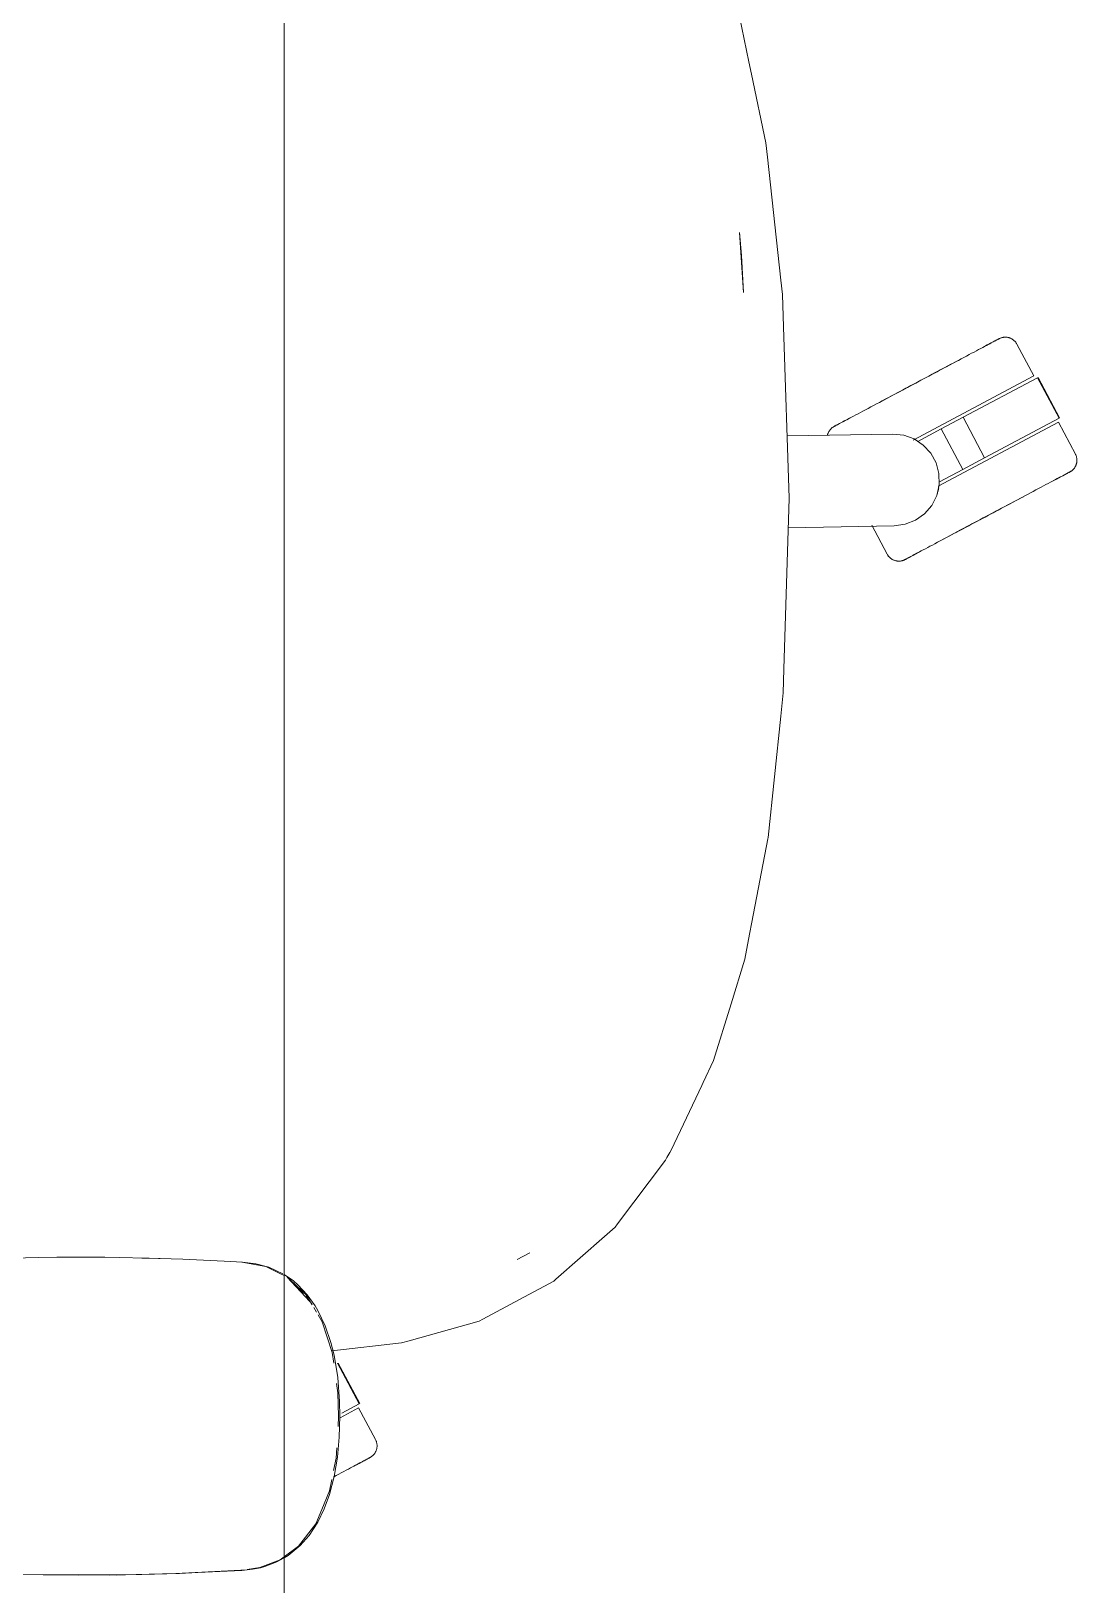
# Model space of a CAD drawing. Header units: millimetres. Extents: x 155927 to 326028, y -36033 to 97293.
# Drawn here: x 191223.3 to 191542.1, y 33234 to 33707.8 of the extents above; entities that cross this region are included whole.
import ezdxf

# ---------------------------------------------------------------- set-up
doc = ezdxf.new("R2010")
doc.units = ezdxf.units.MM
doc.header["$MEASUREMENT"] = 0
doc.layers.add('G-IMPT', color=8, linetype='CONTINUOUS', lineweight=9)
doc.layers.add('I-FURN', color=8, linetype='CONTINUOUS', lineweight=9)

msp = doc.modelspace()

# ---------------------------------------------------------------- linework, layer by layer
at = {"layer": 'G-IMPT'}
for p, q in [((191442.13, 33698.36), (191439.26, 33712.18)), ((191442.89, 33694.68), (191442.13, 33698.36)), ((191442.89, 33694.68), (191447.24, 33673.74)), ((191447.24, 33673.74), (191447.73, 33669.32)), ((191451.86, 33631.87), (191447.73, 33669.32)), ((191439.21, 33646.32), (191439.82, 33639.37)), ((191440.46, 33628.04), (191439.21, 33646.32)), ((191440.46, 33628.04), (191439.82, 33639.37)), ((191451.86, 33631.87), (191452.34, 33627.5)), ((191452.66, 33617.56), (191452.34, 33627.5)), ((191452.66, 33617.56), (191454.37, 33565.38)), ((191454.37, 33565.38), (191452.75, 33513.21)), ((191452.75, 33513.21), (191452.53, 33505.95)), ((191451.8, 33498.89), (191452.53, 33505.95)), ((191447.97, 33461.9), (191451.8, 33498.89)), ((191443.02, 33436.06), (191447.89, 33461.43)), ((191447.97, 33461.9), (191447.89, 33461.43)), ((191443.02, 33436.06), (191442.31, 33432.39)), ((191440.86, 33424.79), (191442.31, 33432.39)), ((191436.66, 33411.18), (191440.86, 33424.79)), ((191431.34, 33393.91), (191436.66, 33411.18)), ((191431.34, 33393.91), (191428.15, 33387.14)), ((191418.45, 33366.58), (191427.72, 33386.23)), ((191427.72, 33386.23), (191428.15, 33387.14)), ((191418.45, 33366.58), (191418.03, 33365.87)), ((191416.63, 33363.53), (191402.06, 33344.03)), ((191416.63, 33363.53), (191417.09, 33364.3)), ((191417.09, 33364.3), (191418.03, 33365.87)), ((191398.07, 33340.19), (191401.33, 33343.06)), ((191402.06, 33344.03), (191401.33, 33343.06)), ((191398.07, 33340.19), (191383.29, 33327.18)), ((191225.62, 33333.78), (191213.31, 33333.49)), ((191225.62, 33333.78), (191231.09, 33333.86)), ((191245.8, 33333.86), (191231.09, 33333.86)), ((191250.32, 33333.81), (191245.8, 33333.86)), ((191250.32, 33333.81), (191265.98, 33333.43)), ((191257.04, 33333.63), (191259.26, 33333.63)), ((191262.58, 33333.49), (191259.26, 33333.63)), ((191265.98, 33333.43), (191269.53, 33333.31)), ((191282.09, 33332.69), (191269.53, 33333.31)), ((191375.32, 33335.2), (191371.43, 33333.24)), ((191373.03, 33334.02), (191371.43, 33333.24)), ((191375.32, 33335.2), (191373.03, 33334.02)), ((191282.09, 33332.69), (191287.75, 33332.41)), ((191294.88, 33331.04), (191287.53, 33332.41)), ((191287.75, 33332.41), (191291.76, 33331.91)), ((191291.76, 33331.91), (191295.72, 33330.84)), ((191299.13, 33328.94), (191294.88, 33331.04)), ((191300.04, 33328.86), (191295.72, 33330.84)), ((191299.13, 33328.94), (191300.4, 33328.31)), ((191300.4, 33328.61), (191303.26, 33326.65)), ((191301.37, 33327.83), (191303.78, 33325.6)), ((191308.27, 33320.44), (191301.37, 33327.83)), ((191307.08, 33322.53), (191301.37, 33327.83)), ((191304.58, 33325.52), (191303.26, 33326.65)), ((191306.36, 33322.63), (191303.78, 33325.6)), ((191304.58, 33325.52), (191307.45, 33322.47)), ((191372.19, 33321.01), (191382.62, 33326.59)), ((191383.29, 33327.18), (191382.62, 33326.59)), ((191308.27, 33320.44), (191306.99, 33321.91)), ((191308.96, 33319.38), (191307.08, 33322.53)), ((191307.45, 33322.47), (191309.89, 33319.02)), ((191310.7, 33317.65), (191309.89, 33319.02)), ((191360.95, 33314.99), (191372.19, 33321.01)), ((191310.3, 33317.15), (191309.44, 33318.59)), ((191312.91, 33313.01), (191310.7, 33317.65)), ((191312.04, 33314.23), (191310.79, 33316.32)), ((191315.07, 33304.83), (191312.04, 33314.23)), ((191338.49, 33308.39), (191359.84, 33314.4)), ((191359.84, 33314.4), (191360.95, 33314.99)), ((191314.65, 33307.92), (191312.91, 33313.01)), ((191314.65, 33307.92), (191315.62, 33303.99)), ((191314.95, 33305.34), (191336.23, 33307.75)), ((191315.54, 33301.54), (191315.07, 33304.83)), ((191338.49, 33308.39), (191336.23, 33307.75)), ((191315.62, 33303.99), (191316.74, 33297.23)), ((191316.8, 33292.58), (191316.41, 33295.36)), ((191317.31, 33289.92), (191316.74, 33297.23)), ((191316.8, 33292.58), (191317.03, 33285.41)), ((191317.31, 33289.92), (191317.4, 33285.41)), ((191316.84, 33282.3), (191317.03, 33285.41)), ((191317.4, 33285.41), (191317.22, 33279.07)), ((191316.66, 33272.92), (191317.22, 33279.07)), ((191315.48, 33268.83), (191316.24, 33272.58)), ((191316.66, 33272.92), (191315.66, 33266.99)), ((191316.24, 33272.58), (191316.44, 33275.79)), ((191314.23, 33261.51), (191315.66, 33266.99)), ((191314.2, 33262.62), (191311.88, 33257)), ((191314.2, 33262.62), (191314.91, 33266.09)), ((191314.23, 33261.51), (191312.64, 33257.18)), ((191304.82, 33245.82), (191310.04, 33252.61)), ((191310.66, 33253.1), (191308.01, 33249.05)), ((191310.04, 33252.61), (191311.88, 33257)), ((191310.66, 33253.1), (191312.64, 33257.18)), ((191308.01, 33249.05), (191305.34, 33246.02)), ((191300.4, 33242.55), (191304.82, 33245.82)), ((191301.6, 33242.94), (191305.34, 33246.02)), ((191267.35, 33237.44), (191289.13, 33238.52)), ((191267.35, 33237.44), (191287.53, 33238.41)), ((191268.56, 33237.47), (191289.13, 33238.52)), ((191289.13, 33238.52), (191287.53, 33238.41)), ((191289.13, 33238.52), (191290.78, 33238.78)), ((191293, 33239.24), (191289.15, 33238.66)), ((191293.18, 33239.22), (191290.78, 33238.78)), ((191293, 33239.24), (191299.19, 33241.65)), ((191293.18, 33239.22), (191294.52, 33239.59)), ((191298.17, 33240.98), (191294.52, 33239.59)), ((191298.17, 33240.98), (191300.4, 33242.26)), ((191299.19, 33241.65), (191300.4, 33242.55)), ((191300.4, 33242.26), (191301.6, 33242.94)), ((191226.98, 33237.02), (191218.56, 33237.18)), ((191226.98, 33237.02), (191257, 33237.13)), ((191226.98, 33237.02), (191247.16, 33236.97)), ((191226.98, 33237.02), (191237.77, 33236.93)), ((191257, 33237.13), (191237.77, 33236.93)), ((191247.16, 33236.97), (191268.56, 33237.47)), ((191247.16, 33236.97), (191267.35, 33237.44)), ((191247.16, 33236.97), (191257, 33237.13)), ((191247.16, 33237.01), (191249.2, 33236.99)), ((191249.2, 33236.99), (191251.11, 33237.06)), ((191257, 33237.13), (191268.56, 33237.47)), ((191268.56, 33237.47), (191267.35, 33237.44))]:
    msp.add_line(p, q, dxfattribs=at)
at = {"layer": 'I-FURN'}
for p, q in [((191300.4, 34207.61), (191300.4, 32807.61)), ((191300.4, 32807.61), (191300.4, 34207.61)), ((191515.74, 33612.57), (191516.17, 33612.8)), ((191516.39, 33612.92), (191515.98, 33612.7)), ((191516.17, 33612.8), (191516.56, 33613.01)), ((191516.76, 33613.12), (191516.39, 33612.92)), ((191516.56, 33613.01), (191516.92, 33613.2)), ((191517.09, 33613.29), (191516.76, 33613.12)), ((191516.92, 33613.2), (191517.24, 33613.37)), ((191517.39, 33613.45), (191517.09, 33613.29)), ((191517.24, 33613.37), (191517.51, 33613.52)), ((191517.65, 33613.59), (191517.39, 33613.45)), ((191517.51, 33613.52), (191517.75, 33613.65)), ((191517.87, 33613.71), (191517.65, 33613.59)), ((191517.75, 33613.65), (191517.96, 33613.75)), ((191518.05, 33613.8), (191517.87, 33613.71)), ((191517.96, 33613.75), (191518.12, 33613.84)), ((191518.19, 33613.88), (191518.05, 33613.8)), ((191518.12, 33613.84), (191518.24, 33613.9)), ((191518.29, 33613.93), (191518.19, 33613.88)), ((191518.24, 33613.9), (191518.32, 33613.95)), ((191518.35, 33613.96), (191518.29, 33613.93)), ((191518.32, 33613.95), (191518.36, 33613.97)), ((191518.37, 33613.97), (191518.35, 33613.96)), ((191518.36, 33613.97), (191518.37, 33613.97)), ((191518.37, 33613.97), (191518.51, 33614.04)), ((191518.51, 33614.04), (191518.66, 33614.11)), ((191518.66, 33614.11), (191518.81, 33614.17)), ((191518.81, 33614.17), (191518.96, 33614.23)), ((191518.96, 33614.23), (191519.11, 33614.28)), ((191519.11, 33614.28), (191519.27, 33614.32)), ((191519.27, 33614.32), (191519.43, 33614.36)), ((191519.43, 33614.36), (191519.59, 33614.39)), ((191519.59, 33614.39), (191519.74, 33614.41)), ((191519.74, 33614.41), (191519.9, 33614.43)), ((191519.9, 33614.43), (191520.07, 33614.44)), ((191520.07, 33614.44), (191520.23, 33614.44)), ((191520.23, 33614.44), (191520.39, 33614.44)), ((191520.39, 33614.44), (191520.55, 33614.43)), ((191520.55, 33614.43), (191520.71, 33614.42)), ((191520.71, 33614.42), (191520.87, 33614.4)), ((191520.87, 33614.4), (191521.03, 33614.37)), ((191521.03, 33614.37), (191521.19, 33614.34)), ((191521.19, 33614.34), (191521.34, 33614.3)), ((191521.34, 33614.3), (191521.5, 33614.25)), ((191521.5, 33614.25), (191521.65, 33614.2)), ((191521.65, 33614.2), (191521.8, 33614.14)), ((191521.8, 33614.14), (191521.95, 33614.07)), ((191521.95, 33614.07), (191522.09, 33614)), ((191522.09, 33614), (191522.23, 33613.93)), ((191522.23, 33613.93), (191522.37, 33613.85)), ((191522.37, 33613.85), (191522.51, 33613.76)), ((191522.51, 33613.76), (191522.64, 33613.67)), ((191522.64, 33613.67), (191522.77, 33613.57)), ((191522.77, 33613.57), (191522.89, 33613.47)), ((191522.89, 33613.47), (191523.01, 33613.36)), ((191523.01, 33613.36), (191523.13, 33613.25)), ((191523.13, 33613.25), (191523.24, 33613.13)), ((191523.24, 33613.13), (191523.35, 33613.01)), ((191523.35, 33613.01), (191523.45, 33612.88)), ((191523.45, 33612.88), (191523.54, 33612.75)), ((191523.54, 33612.75), (191523.63, 33612.62)), ((191506.35, 33607.58), (191507.2, 33608.03)), ((191507.65, 33608.27), (191506.81, 33607.83)), ((191508.46, 33608.7), (191507.65, 33608.27)), ((191509.25, 33609.12), (191508.46, 33608.7)), ((191510.01, 33609.53), (191509.25, 33609.12)), ((191510.75, 33609.92), (191510.01, 33609.53)), ((191511.45, 33610.29), (191510.75, 33609.92)), ((191512.13, 33610.65), (191511.45, 33610.29)), ((191512.78, 33611), (191512.13, 33610.65)), ((191513.39, 33611.33), (191512.78, 33611)), ((191513.98, 33611.64), (191513.39, 33611.33)), ((191513.67, 33611.47), (191514.24, 33611.77)), ((191514.53, 33611.93), (191513.98, 33611.64)), ((191514.24, 33611.77), (191514.77, 33612.06)), ((191515.05, 33612.21), (191514.53, 33611.93)), ((191514.77, 33612.06), (191515.27, 33612.33)), ((191515.53, 33612.46), (191515.05, 33612.21)), ((191515.27, 33612.33), (191515.74, 33612.57)), ((191515.98, 33612.7), (191515.53, 33612.46)), ((191523.63, 33612.62), (191523.72, 33612.48)), ((191523.72, 33612.48), (191523.8, 33612.34)), ((191523.8, 33612.34), (191523.82, 33612.31)), ((191528.97, 33602.62), (191523.82, 33612.31)), ((191498.49, 33603.4), (191497.5, 33602.88)), ((191497.96, 33603.12), (191498.94, 33603.64)), ((191499.47, 33603.92), (191498.49, 33603.4)), ((191498.94, 33603.64), (191499.92, 33604.16)), ((191500.44, 33604.44), (191499.47, 33603.92)), ((191499.92, 33604.16), (191500.88, 33604.67)), ((191501.4, 33604.95), (191500.44, 33604.44)), ((191500.88, 33604.67), (191501.83, 33605.18)), ((191502.34, 33605.45), (191501.4, 33604.95)), ((191501.83, 33605.18), (191502.77, 33605.68)), ((191503.27, 33605.94), (191502.34, 33605.45)), ((191502.77, 33605.68), (191503.69, 33606.17)), ((191504.18, 33606.43), (191503.27, 33605.94)), ((191503.69, 33606.17), (191504.6, 33606.65)), ((191505.08, 33606.91), (191504.18, 33606.43)), ((191504.6, 33606.65), (191505.49, 33607.12)), ((191505.96, 33607.37), (191505.08, 33606.91)), ((191505.49, 33607.12), (191506.35, 33607.58)), ((191506.81, 33607.83), (191505.96, 33607.37)), ((191489.5, 33598.62), (191488.5, 33598.09)), ((191488.96, 33598.33), (191489.95, 33598.86)), ((191490.49, 33599.15), (191489.5, 33598.62)), ((191489.95, 33598.86), (191490.95, 33599.39)), ((191491.49, 33599.68), (191490.49, 33599.15)), ((191490.95, 33599.39), (191491.96, 33599.93)), ((191492.5, 33600.22), (191491.49, 33599.68)), ((191491.96, 33599.93), (191492.96, 33600.46)), ((191528.97, 33602.62), (191492.22, 33583.08)), ((191493.5, 33600.75), (191492.5, 33600.22)), ((191492.96, 33600.46), (191493.97, 33601)), ((191494.51, 33601.29), (191493.5, 33600.75)), ((191493.97, 33601), (191494.97, 33601.53)), ((191495.51, 33601.82), (191494.51, 33601.29)), ((191494.97, 33601.53), (191495.97, 33602.06)), ((191496.51, 33602.35), (191495.51, 33601.82)), ((191495.97, 33602.06), (191496.97, 33602.59)), ((191497.5, 33602.88), (191496.51, 33602.35)), ((191496.97, 33602.59), (191497.96, 33603.12)), ((191507.38, 33590.01), (191530.09, 33602.08)), ((191530.09, 33602.08), (191536.67, 33589.72)), ((191536.84, 33589.81), (191530.26, 33602.18)), ((191480.98, 33594.09), (191480.11, 33593.63)), ((191481.87, 33594.56), (191480.98, 33594.09)), ((191482.77, 33595.04), (191481.87, 33594.56)), ((191482.28, 33594.78), (191483.19, 33595.27)), ((191483.69, 33595.53), (191482.77, 33595.04)), ((191483.19, 33595.27), (191484.12, 33595.76)), ((191484.63, 33596.03), (191483.69, 33595.53)), ((191484.12, 33595.76), (191485.07, 33596.27)), ((191485.58, 33596.54), (191484.63, 33596.03)), ((191485.07, 33596.27), (191486.03, 33596.77)), ((191486.55, 33597.05), (191485.58, 33596.54)), ((191486.03, 33596.77), (191486.99, 33597.29)), ((191487.52, 33597.57), (191486.55, 33597.05)), ((191486.99, 33597.29), (191487.97, 33597.81)), ((191488.5, 33598.09), (191487.52, 33597.57)), ((191487.97, 33597.81), (191488.96, 33598.33)), ((191471.69, 33589.15), (191471.19, 33588.89)), ((191471.42, 33589.01), (191471.93, 33589.28)), ((191472.23, 33589.44), (191471.69, 33589.15)), ((191471.93, 33589.28), (191472.49, 33589.58)), ((191472.8, 33589.74), (191472.23, 33589.44)), ((191472.49, 33589.58), (191473.07, 33589.89)), ((191473.4, 33590.06), (191472.8, 33589.74)), ((191474.03, 33590.4), (191473.4, 33590.06)), ((191474.7, 33590.75), (191474.03, 33590.4)), ((191475.39, 33591.12), (191474.7, 33590.75)), ((191476.11, 33591.5), (191475.39, 33591.12)), ((191476.86, 33591.9), (191476.11, 33591.5)), ((191477.64, 33592.31), (191476.86, 33591.9)), ((191478.44, 33592.74), (191477.64, 33592.31)), ((191479.26, 33593.18), (191478.44, 33592.74)), ((191480.11, 33593.63), (191479.26, 33593.18)), ((191500.74, 33586.48), (191507.38, 33590.01)), ((191507.38, 33590.01), (191513.96, 33577.65)), ((191536.67, 33589.72), (191513.96, 33577.65)), ((191453.75, 33584.34), (191485.94, 33584.9)), ((191466.06, 33584.61), (191466.1, 33584.76)), ((191466.1, 33584.76), (191466.15, 33584.92)), ((191466.15, 33584.92), (191466.2, 33585.07)), ((191466.2, 33585.07), (191466.26, 33585.22)), ((191466.26, 33585.22), (191466.33, 33585.37)), ((191466.33, 33585.37), (191466.4, 33585.51)), ((191466.4, 33585.51), (191466.47, 33585.65)), ((191466.47, 33585.65), (191466.55, 33585.79)), ((191466.55, 33585.79), (191466.64, 33585.93)), ((191466.64, 33585.93), (191466.73, 33586.06)), ((191466.73, 33586.06), (191466.83, 33586.19)), ((191466.83, 33586.19), (191466.93, 33586.31)), ((191466.93, 33586.31), (191467.04, 33586.43)), ((191467.04, 33586.43), (191467.15, 33586.55)), ((191467.15, 33586.55), (191467.27, 33586.66)), ((191467.27, 33586.66), (191467.39, 33586.77)), ((191467.39, 33586.77), (191467.52, 33586.87)), ((191467.52, 33586.87), (191467.65, 33586.96)), ((191467.65, 33586.96), (191467.78, 33587.05)), ((191467.78, 33587.05), (191467.92, 33587.14)), ((191467.92, 33587.14), (191468.06, 33587.22)), ((191468.06, 33587.22), (191468.1, 33587.24)), ((191468.14, 33587.27), (191468.1, 33587.24)), ((191468.1, 33587.24), (191468.12, 33587.25)), ((191468.1, 33587.24), (191468.1, 33587.24)), ((191468.12, 33587.25), (191468.18, 33587.28)), ((191468.22, 33587.31), (191468.14, 33587.27)), ((191468.18, 33587.28), (191468.28, 33587.34)), ((191468.35, 33587.37), (191468.22, 33587.31)), ((191468.28, 33587.34), (191468.42, 33587.41)), ((191468.51, 33587.46), (191468.35, 33587.37)), ((191468.42, 33587.41), (191468.6, 33587.51)), ((191468.71, 33587.57), (191468.51, 33587.46)), ((191468.6, 33587.51), (191468.82, 33587.62)), ((191468.95, 33587.7), (191468.71, 33587.57)), ((191468.82, 33587.62), (191469.07, 33587.76)), ((191469.23, 33587.84), (191468.95, 33587.7)), ((191469.07, 33587.76), (191469.37, 33587.92)), ((191469.55, 33588.01), (191469.23, 33587.84)), ((191469.37, 33587.92), (191469.71, 33588.1)), ((191469.9, 33588.2), (191469.55, 33588.01)), ((191469.71, 33588.1), (191470.08, 33588.3)), ((191470.3, 33588.41), (191469.9, 33588.2)), ((191470.08, 33588.3), (191470.49, 33588.51)), ((191470.73, 33588.64), (191470.3, 33588.41)), ((191470.49, 33588.51), (191470.94, 33588.75)), ((191471.19, 33588.89), (191470.73, 33588.64)), ((191470.94, 33588.75), (191471.42, 33589.01)), ((191485.94, 33584.9), (191489.3, 33584.55)), ((191489.3, 33584.55), (191492.47, 33583.41)), ((191493.6, 33582.68), (191500.74, 33586.48)), ((191536.48, 33588.49), (191499.76, 33568.97)), ((191500.74, 33586.48), (191507.32, 33574.12)), ((191541.63, 33578.81), (191536.48, 33588.49)), ((191492.47, 33583.41), (191495.28, 33581.54)), ((191495.28, 33581.54), (191497.56, 33579.05)), ((191497.56, 33579.05), (191499.18, 33576.1)), ((191499.18, 33576.1), (191500.04, 33572.83)), ((191513.96, 33577.65), (191507.32, 33574.12)), ((191541.51, 33574.8), (191541.42, 33574.67)), ((191541.59, 33574.94), (191541.51, 33574.8)), ((191541.66, 33575.09), (191541.59, 33574.94)), ((191541.63, 33578.81), (191541.7, 33578.66)), ((191541.73, 33575.23), (191541.66, 33575.09)), ((191541.7, 33578.66), (191541.77, 33578.52)), ((191541.8, 33575.38), (191541.73, 33575.23)), ((191541.77, 33578.52), (191541.83, 33578.37)), ((191541.86, 33575.53), (191541.8, 33575.38)), ((191541.83, 33578.37), (191541.89, 33578.22)), ((191541.91, 33575.68), (191541.86, 33575.53)), ((191541.89, 33578.22), (191541.94, 33578.06)), ((191541.96, 33575.84), (191541.91, 33575.68)), ((191541.94, 33578.06), (191541.98, 33577.91)), ((191542, 33575.99), (191541.96, 33575.84)), ((191541.98, 33577.91), (191542.02, 33577.75)), ((191542.03, 33576.15), (191542, 33575.99)), ((191542.02, 33577.75), (191542.05, 33577.59)), ((191542.06, 33576.31), (191542.03, 33576.15)), ((191542.05, 33577.59), (191542.07, 33577.43)), ((191542.08, 33576.47), (191542.06, 33576.31)), ((191542.07, 33577.43), (191542.09, 33577.27)), ((191542.09, 33576.63), (191542.08, 33576.47)), ((191542.09, 33577.27), (191542.1, 33577.11)), ((191542.1, 33576.79), (191542.09, 33576.63)), ((191542.1, 33577.11), (191542.1, 33576.95)), ((191542.1, 33576.95), (191542.1, 33576.79)), ((191500.04, 33572.83), (191500.1, 33569.46)), ((191507.32, 33574.12), (191500.17, 33570.32)), ((191533.36, 33569.85), (191534.03, 33570.2)), ((191534.03, 33570.2), (191534.66, 33570.54)), ((191534.66, 33570.54), (191535.26, 33570.86)), ((191535.57, 33571.02), (191534.99, 33570.71)), ((191535.26, 33570.86), (191535.83, 33571.16)), ((191536.13, 33571.32), (191535.57, 33571.02)), ((191535.83, 33571.16), (191536.37, 33571.44)), ((191536.64, 33571.59), (191536.13, 33571.32)), ((191536.37, 33571.44), (191536.87, 33571.71)), ((191537.12, 33571.85), (191536.64, 33571.59)), ((191536.87, 33571.71), (191537.33, 33571.96)), ((191537.57, 33572.08), (191537.12, 33571.85)), ((191537.33, 33571.96), (191537.76, 33572.19)), ((191537.98, 33572.3), (191537.57, 33572.08)), ((191537.76, 33572.19), (191538.16, 33572.4)), ((191538.35, 33572.5), (191537.98, 33572.3)), ((191538.16, 33572.4), (191538.51, 33572.58)), ((191538.69, 33572.68), (191538.35, 33572.5)), ((191538.51, 33572.58), (191538.83, 33572.75)), ((191538.99, 33572.84), (191538.69, 33572.68)), ((191538.83, 33572.75), (191539.11, 33572.9)), ((191539.24, 33572.97), (191538.99, 33572.84)), ((191539.11, 33572.9), (191539.35, 33573.03)), ((191539.46, 33573.09), (191539.24, 33572.97)), ((191539.35, 33573.03), (191539.55, 33573.14)), ((191539.64, 33573.19), (191539.46, 33573.09)), ((191539.55, 33573.14), (191539.71, 33573.22)), ((191539.78, 33573.26), (191539.64, 33573.19)), ((191539.71, 33573.22), (191539.84, 33573.29)), ((191539.88, 33573.31), (191539.78, 33573.26)), ((191539.84, 33573.29), (191539.92, 33573.33)), ((191539.95, 33573.35), (191539.88, 33573.31)), ((191539.92, 33573.33), (191539.96, 33573.35)), ((191539.97, 33573.36), (191539.95, 33573.35)), ((191539.96, 33573.35), (191539.97, 33573.36)), ((191540, 33573.38), (191539.97, 33573.36)), ((191540.14, 33573.46), (191540, 33573.38)), ((191540.28, 33573.54), (191540.14, 33573.46)), ((191540.41, 33573.63), (191540.28, 33573.54)), ((191540.54, 33573.73), (191540.41, 33573.63)), ((191540.67, 33573.83), (191540.54, 33573.73)), ((191540.79, 33573.94), (191540.67, 33573.83)), ((191540.91, 33574.05), (191540.79, 33573.94)), ((191541.02, 33574.16), (191540.91, 33574.05)), ((191541.13, 33574.28), (191541.02, 33574.16)), ((191541.23, 33574.41), (191541.13, 33574.28)), ((191541.33, 33574.54), (191541.23, 33574.41)), ((191541.42, 33574.67), (191541.33, 33574.54)), ((191499.35, 33566.17), (191497.84, 33563.16)), ((191500.1, 33569.46), (191499.35, 33566.17)), ((191524.87, 33565.33), (191523.94, 33564.83)), ((191524.37, 33565.06), (191525.29, 33565.55)), ((191525.78, 33565.81), (191524.87, 33565.33)), ((191525.29, 33565.55), (191526.19, 33566.03)), ((191526.19, 33566.03), (191527.08, 33566.51)), ((191527.08, 33566.51), (191527.95, 33566.97)), ((191527.95, 33566.97), (191528.8, 33567.42)), ((191528.8, 33567.42), (191529.62, 33567.86)), ((191529.62, 33567.86), (191530.42, 33568.28)), ((191530.42, 33568.28), (191531.2, 33568.7)), ((191531.2, 33568.7), (191531.95, 33569.09)), ((191531.95, 33569.09), (191532.67, 33569.48)), ((191532.67, 33569.48), (191533.36, 33569.85)), ((191495.64, 33560.6), (191492.9, 33558.63)), ((191497.84, 33563.16), (191495.64, 33560.6)), ((191516.1, 33560.67), (191515.1, 33560.14)), ((191515.56, 33560.38), (191516.57, 33560.92)), ((191517.11, 33561.2), (191516.1, 33560.67)), ((191516.57, 33560.92), (191517.57, 33561.45)), ((191518.11, 33561.73), (191517.11, 33561.2)), ((191517.57, 33561.45), (191518.56, 33561.98)), ((191519.1, 33562.26), (191518.11, 33561.73)), ((191518.56, 33561.98), (191519.56, 33562.5)), ((191520.09, 33562.79), (191519.1, 33562.26)), ((191519.56, 33562.5), (191520.54, 33563.03)), ((191521.07, 33563.31), (191520.09, 33562.79)), ((191520.54, 33563.03), (191521.51, 33563.55)), ((191522.04, 33563.82), (191521.07, 33563.31)), ((191521.51, 33563.55), (191522.48, 33564.06)), ((191522.99, 33564.33), (191522.04, 33563.82)), ((191522.48, 33564.06), (191523.43, 33564.56)), ((191523.94, 33564.83), (191522.99, 33564.33)), ((191523.43, 33564.56), (191524.37, 33565.06)), ((191486.43, 33556.91), (191454.09, 33556.35)), ((191479.54, 33557.13), (191484.24, 33548.29)), ((191489.77, 33557.38), (191486.43, 33556.91)), ((191492.9, 33558.63), (191489.77, 33557.38)), ((191507.18, 33555.92), (191506.23, 33555.42)), ((191506.66, 33555.65), (191507.62, 33556.16)), ((191508.14, 33556.44), (191507.18, 33555.92)), ((191507.62, 33556.16), (191508.59, 33556.67)), ((191509.12, 33556.95), (191508.14, 33556.44)), ((191508.59, 33556.67), (191509.57, 33557.19)), ((191510.1, 33557.48), (191509.12, 33556.95)), ((191509.57, 33557.19), (191510.56, 33557.72)), ((191511.09, 33558), (191510.1, 33557.48)), ((191510.56, 33557.72), (191511.55, 33558.25)), ((191512.09, 33558.53), (191511.09, 33558)), ((191511.55, 33558.25), (191512.55, 33558.78)), ((191513.09, 33559.07), (191512.09, 33558.53)), ((191512.55, 33558.78), (191513.55, 33559.31)), ((191514.09, 33559.6), (191513.09, 33559.07)), ((191513.55, 33559.31), (191514.56, 33559.85)), ((191515.1, 33560.14), (191514.09, 33559.6)), ((191514.56, 33559.85), (191515.56, 33560.38)), ((191498.05, 33551.07), (191498.81, 33551.47)), ((191498.81, 33551.47), (191499.6, 33551.89)), ((191499.6, 33551.89), (191500.41, 33552.33)), ((191500.41, 33552.33), (191501.25, 33552.77)), ((191501.71, 33553.01), (191500.86, 33552.56)), ((191501.25, 33552.77), (191502.1, 33553.22)), ((191502.57, 33553.48), (191501.71, 33553.01)), ((191502.1, 33553.22), (191502.98, 33553.69)), ((191503.46, 33553.95), (191502.57, 33553.48)), ((191502.98, 33553.69), (191503.88, 33554.17)), ((191504.37, 33554.43), (191503.46, 33553.95)), ((191503.88, 33554.17), (191504.79, 33554.65)), ((191505.29, 33554.92), (191504.37, 33554.43)), ((191504.79, 33554.65), (191505.72, 33555.15)), ((191506.23, 33555.42), (191505.29, 33554.92)), ((191505.72, 33555.15), (191506.66, 33555.65)), ((191484.26, 33548.25), (191484.24, 33548.29)), ((191484.34, 33548.11), (191484.26, 33548.25)), ((191484.43, 33547.98), (191484.34, 33548.11)), ((191484.52, 33547.84), (191484.43, 33547.98)), ((191484.61, 33547.71), (191484.52, 33547.84)), ((191484.71, 33547.59), (191484.61, 33547.71)), ((191484.82, 33547.47), (191484.71, 33547.59)), ((191484.93, 33547.35), (191484.82, 33547.47)), ((191485.05, 33547.24), (191484.93, 33547.35)), ((191485.17, 33547.13), (191485.05, 33547.24)), ((191485.29, 33547.03), (191485.17, 33547.13)), ((191485.42, 33546.93), (191485.29, 33547.03)), ((191485.55, 33546.84), (191485.42, 33546.93)), ((191485.69, 33546.75), (191485.55, 33546.84)), ((191485.83, 33546.67), (191485.69, 33546.75)), ((191485.97, 33546.59), (191485.83, 33546.67)), ((191486.11, 33546.52), (191485.97, 33546.59)), ((191486.26, 33546.46), (191486.11, 33546.52)), ((191486.41, 33546.4), (191486.26, 33546.46)), ((191486.56, 33546.35), (191486.41, 33546.4)), ((191489.25, 33546.42), (191489.1, 33546.37)), ((191489.4, 33546.49), (191489.25, 33546.42)), ((191489.55, 33546.55), (191489.4, 33546.49)), ((191489.69, 33546.63), (191489.55, 33546.55)), ((191489.69, 33546.63), (191489.71, 33546.64)), ((191489.7, 33546.63), (191489.69, 33546.63)), ((191489.74, 33546.65), (191489.7, 33546.63)), ((191489.71, 33546.64), (191489.77, 33546.67)), ((191489.82, 33546.69), (191489.74, 33546.65)), ((191489.77, 33546.67), (191489.87, 33546.72)), ((191489.94, 33546.76), (191489.82, 33546.69)), ((191489.87, 33546.72), (191490.01, 33546.8)), ((191490.1, 33546.84), (191489.94, 33546.76)), ((191490.01, 33546.8), (191490.19, 33546.89)), ((191490.31, 33546.95), (191490.1, 33546.84)), ((191490.19, 33546.89), (191490.41, 33547.01)), ((191490.55, 33547.08), (191490.31, 33546.95)), ((191490.41, 33547.01), (191490.67, 33547.15)), ((191490.83, 33547.23), (191490.55, 33547.08)), ((191490.67, 33547.15), (191490.97, 33547.3)), ((191491.14, 33547.4), (191490.83, 33547.23)), ((191490.97, 33547.3), (191491.3, 33547.48)), ((191491.5, 33547.59), (191491.14, 33547.4)), ((191491.3, 33547.48), (191491.68, 33547.68)), ((191491.89, 33547.8), (191491.5, 33547.59)), ((191491.68, 33547.68), (191492.09, 33547.9)), ((191492.32, 33548.02), (191491.89, 33547.8)), ((191492.09, 33547.9), (191492.53, 33548.14)), ((191492.79, 33548.27), (191492.32, 33548.02)), ((191492.53, 33548.14), (191493.01, 33548.39)), ((191493.29, 33548.54), (191492.79, 33548.27)), ((191493.01, 33548.39), (191493.53, 33548.67)), ((191493.82, 33548.82), (191493.29, 33548.54)), ((191493.53, 33548.67), (191494.08, 33548.96)), ((191494.39, 33549.13), (191493.82, 33548.82)), ((191494.08, 33548.96), (191494.67, 33549.27)), ((191494.67, 33549.27), (191495.28, 33549.6)), ((191495.28, 33549.6), (191495.93, 33549.94)), ((191495.93, 33549.94), (191496.61, 33550.3)), ((191496.61, 33550.3), (191497.31, 33550.68)), ((191497.31, 33550.68), (191498.05, 33551.07)), ((191486.72, 33546.3), (191486.56, 33546.35)), ((191486.87, 33546.26), (191486.72, 33546.3)), ((191487.03, 33546.23), (191486.87, 33546.26)), ((191487.19, 33546.2), (191487.03, 33546.23)), ((191487.35, 33546.18), (191487.19, 33546.2)), ((191487.51, 33546.16), (191487.35, 33546.18)), ((191487.67, 33546.16), (191487.51, 33546.16)), ((191487.83, 33546.15), (191487.67, 33546.16)), ((191487.99, 33546.16), (191487.83, 33546.15)), ((191488.16, 33546.17), (191487.99, 33546.16)), ((191488.32, 33546.19), (191488.16, 33546.17)), ((191488.48, 33546.21), (191488.32, 33546.19)), ((191488.63, 33546.24), (191488.48, 33546.21)), ((191488.79, 33546.28), (191488.63, 33546.24)), ((191488.95, 33546.32), (191488.79, 33546.28)), ((191489.1, 33546.37), (191488.95, 33546.32)), ((191316.64, 33301.49), (191316.73, 33301.54)), ((191316.73, 33301.54), (191323.31, 33289.18)), ((191323.48, 33289.27), (191316.91, 33301.63)), ((191323.12, 33287.95), (191317.49, 33284.95)), ((191323.31, 33289.18), (191318.02, 33286.36)), ((191328.27, 33278.26), (191323.12, 33287.95)), ((191328.27, 33278.26), (191328.35, 33278.12)), ((191328.35, 33278.12), (191328.41, 33277.97)), ((191328.41, 33277.97), (191328.47, 33277.82)), ((191328.47, 33277.82), (191328.53, 33277.67)), ((191328.53, 33277.67), (191328.58, 33277.52)), ((191328.58, 33277.52), (191328.62, 33277.36)), ((191328.62, 33277.36), (191328.66, 33277.2)), ((191328.66, 33277.2), (191328.69, 33277.05)), ((191328.69, 33277.05), (191328.71, 33276.89)), ((191328.71, 33276.89), (191328.73, 33276.73)), ((191328.73, 33276.73), (191328.74, 33276.57)), ((191328.74, 33276.57), (191328.74, 33276.4)), ((191328.74, 33276.4), (191328.74, 33276.24)), ((191323.98, 33271.41), (191324.41, 33271.64)), ((191324.62, 33271.76), (191324.21, 33271.54)), ((191324.41, 33271.64), (191324.8, 33271.85)), ((191325, 33271.95), (191324.62, 33271.76)), ((191324.8, 33271.85), (191325.15, 33272.04)), ((191325.33, 33272.13), (191325, 33271.95)), ((191325.15, 33272.04), (191325.47, 33272.21)), ((191325.63, 33272.29), (191325.33, 33272.13)), ((191325.47, 33272.21), (191325.75, 33272.36)), ((191325.89, 33272.43), (191325.63, 33272.29)), ((191325.75, 33272.36), (191325.99, 33272.48)), ((191326.11, 33272.54), (191325.89, 33272.43)), ((191325.99, 33272.48), (191326.19, 33272.59)), ((191326.29, 33272.64), (191326.11, 33272.54)), ((191326.19, 33272.59), (191326.35, 33272.68)), ((191326.43, 33272.71), (191326.29, 33272.64)), ((191326.35, 33272.68), (191326.48, 33272.74)), ((191326.53, 33272.77), (191326.43, 33272.71)), ((191326.48, 33272.74), (191326.56, 33272.79)), ((191326.59, 33272.8), (191326.53, 33272.77)), ((191326.56, 33272.79), (191326.6, 33272.81)), ((191326.61, 33272.81), (191326.59, 33272.8)), ((191326.6, 33272.81), (191326.61, 33272.81)), ((191326.64, 33272.83), (191326.61, 33272.81)), ((191326.78, 33272.91), (191326.64, 33272.83)), ((191326.92, 33273), (191326.78, 33272.91)), ((191327.05, 33273.09), (191326.92, 33273)), ((191327.18, 33273.18), (191327.05, 33273.09)), ((191327.31, 33273.29), (191327.18, 33273.18)), ((191327.43, 33273.39), (191327.31, 33273.29)), ((191327.55, 33273.5), (191327.43, 33273.39)), ((191327.66, 33273.62), (191327.55, 33273.5)), ((191327.77, 33273.74), (191327.66, 33273.62)), ((191327.87, 33273.86), (191327.77, 33273.74)), ((191327.97, 33273.99), (191327.87, 33273.86)), ((191328.06, 33274.12), (191327.97, 33273.99)), ((191328.15, 33274.26), (191328.06, 33274.12)), ((191328.23, 33274.4), (191328.15, 33274.26)), ((191328.31, 33274.54), (191328.23, 33274.4)), ((191328.38, 33274.68), (191328.31, 33274.54)), ((191328.44, 33274.83), (191328.38, 33274.68)), ((191328.5, 33274.98), (191328.44, 33274.83)), ((191328.55, 33275.14), (191328.5, 33274.98)), ((191328.6, 33275.29), (191328.55, 33275.14)), ((191328.64, 33275.45), (191328.6, 33275.29)), ((191328.67, 33275.6), (191328.64, 33275.45)), ((191328.7, 33275.76), (191328.67, 33275.6)), ((191328.72, 33275.92), (191328.7, 33275.76)), ((191328.73, 33276.08), (191328.72, 33275.92)), ((191328.74, 33276.24), (191328.73, 33276.08)), ((191315.44, 33266.87), (191316.26, 33267.31)), ((191316.26, 33267.31), (191317.06, 33267.74)), ((191317.06, 33267.74), (191317.84, 33268.15)), ((191317.84, 33268.15), (191318.59, 33268.55)), ((191318.59, 33268.55), (191319.31, 33268.93)), ((191319.31, 33268.93), (191320.01, 33269.3)), ((191320.01, 33269.3), (191320.67, 33269.65)), ((191320.67, 33269.65), (191321.3, 33269.99)), ((191321.3, 33269.99), (191321.9, 33270.31)), ((191322.22, 33270.48), (191321.63, 33270.17)), ((191321.9, 33270.31), (191322.47, 33270.61)), ((191322.77, 33270.77), (191322.22, 33270.48)), ((191322.47, 33270.61), (191323.01, 33270.9)), ((191323.28, 33271.04), (191322.77, 33270.77)), ((191323.01, 33270.9), (191323.51, 33271.16)), ((191323.77, 33271.3), (191323.28, 33271.04)), ((191323.51, 33271.16), (191323.98, 33271.41)), ((191324.21, 33271.54), (191323.77, 33271.3))]:
    msp.add_line(p, q, dxfattribs=at)
msp.add_arc((191486.37, 33570.91), 13.81, 342.664, 347.6527, dxfattribs=at)
msp.add_open_spline([(191499.98, 33568.55), (191499.91, 33568.11), (191499.81, 33567.69), (191499.69, 33567.27)], degree=3, dxfattribs=at)

doc.saveas('drawing.dxf')
